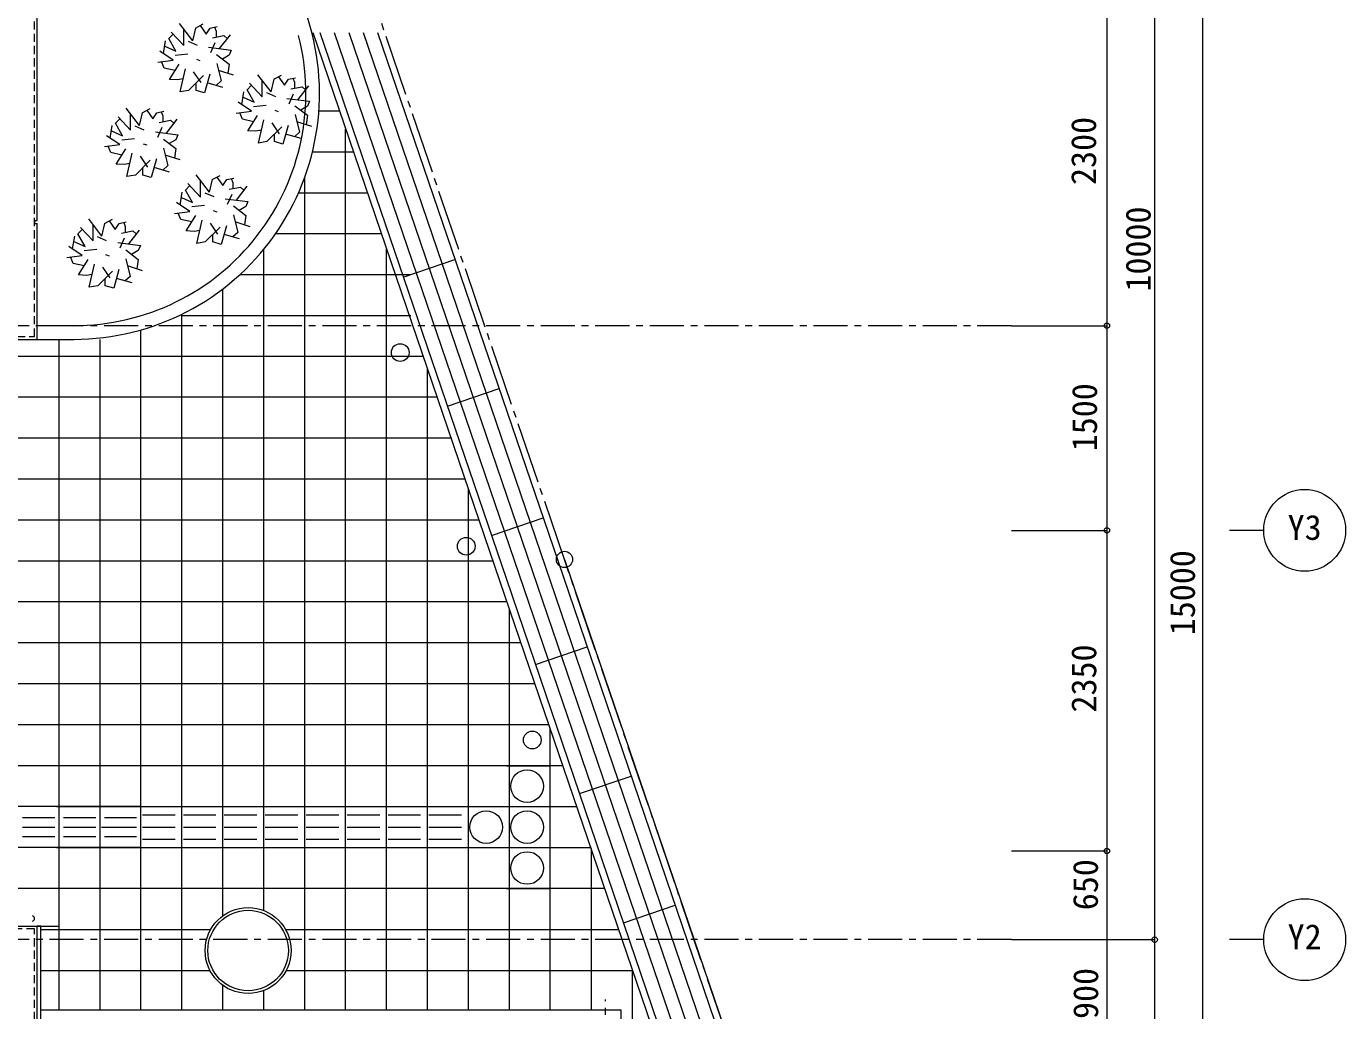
# Model space of a CAD drawing. Units: millimetres at full size, sheet at 1:50; details may follow other scales. Extents: x -17874 to 19699, y -20565 to 13459.
# Drawn here: x 9727 to 19396, y -3914 to 3299 of the extents above; entities that cross this region are included whole.
import ezdxf
from ezdxf.enums import TextEntityAlignment as Align

# ---------------------------------------------------------------- set-up
doc = ezdxf.new("R2010")
doc.units = ezdxf.units.MM
doc.header["$LTSCALE"] = 50
doc.header["$PDMODE"] = 32
doc.header["$PDSIZE"] = 40
for name, pattern in [('CHAIN1', [8, 5, -1, 1, -1]), ('CHAIN2', [12, 9, -1, 1, -1]), ('DASHED1', [1.8, 1.2, -0.6])]:
    doc.linetypes.add(name, pattern=pattern)
for name, color, linetype, lineweight in [('1-0_表（線_固定）', 4, 'Continuous', 9), ('1-1_表（文字_固定）', 4, 'CHAIN1', 9), ('1-2', 3, 'Continuous', 18), ('1-3', 7, 'Continuous', 13), ('1-6', 7, 'Continuous', 13)]:
    doc.layers.add(name, color=color, linetype=linetype, lineweight=lineweight)
doc.styles.add('ＭＳ ゴシック', font='')
doc.styles.get('ＭＳ ゴシック').set_extended_font_data('MS Gothic')

msp = doc.modelspace()

# ---------------------------------------------------------------- linework, layer by layer
at = {"layer": '1-0_表（線_固定）', "linetype": 'CHAIN2'}
for p, q in [((13671.09, -607.97), (12070.24, 4085.32)), ((15058.61, -4677.67), (13671.09, -607.97))]:
    msp.add_line(p, q, dxfattribs=at)
at = {"layer": '1-0_表（線_固定）'}
for p, q in [((9806.93, 1875.69), (9806.93, 3580.69)), ((10847.13, 3320.5), (10943.54, 3193.97)), ((10965.34, 3286.67), (11023.6, 3317.34)), ((11073.18, 3286.67), (11124.82, 3298.15)), ((10731.38, 3100.24), (10747.01, 3194.04)), ((10788.95, 3257.48), (10881.26, 3158.73)), ((10881.26, 3158.73), (10881.26, 3275.7)), ((10965.34, 3286.67), (10943.54, 3193.97)), ((11090.57, 3215.74), (11173.7, 3231.84)), ((11219.76, 3238.67), (11140.81, 3136.79)), ((11173.7, 3231.84), (11197.47, 3209.9)), ((11825.44, 3254.21), (13197.71, -768.96)), ((11878.27, 3254.21), (13245.03, -752.79)), ((11983.93, 3254.21), (13339.67, -720.51)), ((12089.58, 3254.21), (13434.32, -688.24)), ((12195.24, 3254.21), (13528.97, -655.96)), ((12300.9, 3254.21), (13623.62, -623.68)), ((10802.67, 3052.72), (10704.27, 3118.31)), ((10817.56, 3088.58), (10909.95, 3098.14)), ((10911.55, 3190.53), (10978.45, 3161.86)), ((11062.57, 3146.57), (11228.54, 3125.83)), ((11109.07, 3177.79), (11077.21, 3104.51)), ((10689.68, 3038.29), (10802.67, 3052.72)), ((10775.25, 2910.15), (10846.97, 3022.4)), ((10973.67, 3059.91), (10999.15, 3050.35)), ((11121.36, 3093.27), (11212.1, 3023.47)), ((11123, 3027.68), (11153.6, 2899.18)), ((11212.1, 3023.47), (11202.95, 2954.01)), ((10853.84, 2818.76), (10893.17, 2989.2)), ((11024.58, 2938.31), (10915.99, 2829.72)), ((11007.12, 2887.88), (10952.96, 2967.53)), ((11070.56, 2948.17), (11032.97, 2811.45)), ((11243.98, 2940.71), (11135.33, 2975.95)), ((11421.37, 2945.33), (11517.77, 2818.81)), ((11539.57, 2911.5), (11517.77, 2818.81)), ((11539.57, 2911.5), (11597.84, 2942.17)), ((11647.41, 2911.5), (11699.05, 2922.98)), ((10915.99, 2829.72), (10853.84, 2818.76)), ((11167.22, 2851.95), (11053.07, 2884.56)), ((11153.6, 2899.18), (11117.04, 2866.28)), ((11305.62, 2725.07), (11321.25, 2818.87)), ((11363.18, 2882.32), (11455.49, 2783.56)), ((11455.49, 2783.56), (11455.49, 2900.54)), ((11485.78, 2815.36), (11552.68, 2786.69)), ((11664.81, 2840.58), (11747.94, 2856.67)), ((11793.99, 2863.51), (11715.04, 2761.63)), ((11747.94, 2856.67), (11771.7, 2834.74)), ((11376.9, 2677.55), (11278.5, 2743.14)), ((11391.8, 2713.42), (11484.19, 2722.98)), ((11636.81, 2771.41), (11802.78, 2750.66)), ((11683.3, 2802.62), (11651.44, 2729.35)), ((11695.59, 2718.1), (11786.33, 2648.3)), ((10398.47, 2637.31), (10490.78, 2538.55)), ((10456.65, 2700.32), (10553.06, 2573.8)), ((10490.78, 2538.55), (10490.78, 2655.53)), ((10574.86, 2666.5), (10553.06, 2573.8)), ((10574.86, 2666.5), (10633.12, 2697.16)), ((10682.7, 2666.5), (10734.34, 2677.97)), ((10700.09, 2595.57), (10783.22, 2611.67)), ((10829.28, 2618.5), (10750.33, 2516.62)), ((10783.22, 2611.67), (10806.99, 2589.73)), ((11263.92, 2663.12), (11376.9, 2677.55)), ((11349.48, 2534.98), (11421.21, 2647.24)), ((11428.08, 2443.59), (11467.41, 2614.03)), ((11547.9, 2684.75), (11573.38, 2675.19)), ((11697.24, 2652.51), (11727.84, 2524.01)), ((11786.33, 2648.3), (11777.18, 2578.85)), ((11871.12, 2680.69), (12021.06, 2680.69)), ((10340.9, 2480.06), (10356.53, 2573.86)), ((10521.07, 2570.35), (10587.97, 2541.68)), ((10672.09, 2526.4), (10838.06, 2505.65)), ((10718.59, 2557.61), (10686.73, 2484.34)), ((11598.81, 2563.14), (11490.23, 2454.56)), ((11581.35, 2512.71), (11527.2, 2592.36)), ((11644.79, 2573), (11607.2, 2436.28)), ((11727.84, 2524.01), (11691.28, 2491.11)), ((11818.22, 2565.54), (11709.56, 2600.78)), ((12066.93, -3909.31), (12066.93, 2546.23)), ((10299.2, 2418.12), (10412.19, 2432.54)), ((10412.19, 2432.54), (10313.79, 2498.14)), ((10427.08, 2468.41), (10519.47, 2477.97)), ((10583.19, 2439.74), (10608.67, 2430.18)), ((10730.88, 2473.09), (10821.62, 2403.29)), ((11490.23, 2454.56), (11428.08, 2443.59)), ((11741.45, 2476.78), (11627.3, 2509.39)), ((10384.77, 2289.97), (10456.49, 2402.23)), ((10463.36, 2198.58), (10502.69, 2369.02)), ((10616.64, 2267.71), (10562.48, 2347.35)), ((10680.08, 2327.99), (10642.49, 2191.27)), ((10732.52, 2407.5), (10763.13, 2279.01)), ((10853.5, 2320.53), (10744.85, 2355.77)), ((10821.62, 2403.29), (10812.47, 2333.84)), ((11824.21, 2380.69), (12123.39, 2380.69)), ((10634.1, 2318.13), (10525.51, 2209.55)), ((10776.74, 2231.77), (10662.59, 2264.39)), ((10763.13, 2279.01), (10726.56, 2246.11)), ((10525.51, 2209.55), (10463.36, 2198.58)), ((10911.45, 2147.3), (11003.76, 2048.54)), ((10969.64, 2210.31), (11066.04, 2083.79)), ((11003.76, 2048.54), (11003.76, 2165.52)), ((11087.84, 2176.48), (11066.04, 2083.79)), ((11087.84, 2176.48), (11146.1, 2207.15)), ((11195.68, 2176.48), (11247.32, 2187.96)), ((11342.26, 2128.49), (11263.31, 2026.61)), ((11766.93, -3909.31), (11766.93, 2191.66)), ((10853.89, 1990.05), (10869.52, 2083.85)), ((11034.05, 2080.34), (11100.95, 2051.67)), ((11185.07, 2036.38), (11351.05, 2015.64)), ((11231.57, 2067.6), (11199.71, 1994.33)), ((11213.08, 2105.56), (11296.21, 2121.65)), ((11296.21, 2121.65), (11319.97, 2099.72)), ((11722.32, 2080.69), (12225.72, 2080.69)), ((10812.19, 1928.1), (10925.17, 1942.53)), ((10925.17, 1942.53), (10826.77, 2008.12)), ((10940.07, 1978.4), (11032.46, 1987.95)), ((11096.17, 1949.73), (11121.65, 1940.17)), ((11243.86, 1983.08), (11334.6, 1913.28)), ((9786.93, 1875.69), (9806.93, 1875.69)), ((9786.93, 1875.69), (9786.93, 1855.69)), ((9786.93, 1855.69), (9806.93, 1855.69)), ((9806.93, 1005.69), (9806.93, 1855.69)), ((10181.02, 1888.74), (10277.42, 1762.22)), ((10215.15, 1726.97), (10215.15, 1843.95)), ((10299.23, 1854.91), (10277.42, 1762.22)), ((10299.23, 1854.91), (10357.49, 1885.58)), ((10407.06, 1854.91), (10458.71, 1866.39)), ((10897.75, 1799.96), (10969.47, 1912.22)), ((10976.34, 1708.57), (11015.68, 1879.01)), ((11129.62, 1777.69), (11075.46, 1857.34)), ((11193.06, 1837.98), (11155.47, 1701.26)), ((11245.51, 1917.49), (11276.11, 1788.99)), ((11366.49, 1830.52), (11257.83, 1865.76)), ((11334.6, 1913.28), (11325.45, 1843.83)), ((10065.27, 1668.48), (10080.9, 1762.28)), ((10122.84, 1825.73), (10215.15, 1726.97)), ((10245.44, 1758.77), (10312.34, 1730.1)), ((10442.95, 1746.03), (10411.09, 1672.75)), ((10424.46, 1783.99), (10507.59, 1800.08)), ((10553.65, 1806.92), (10474.69, 1705.03)), ((10507.59, 1800.08), (10531.36, 1778.15)), ((11147.08, 1828.12), (11038.49, 1719.54)), ((11289.72, 1741.76), (11175.57, 1774.37)), ((11276.11, 1788.99), (11239.55, 1756.09)), ((11554.12, 1780.69), (12328.05, 1780.69)), ((10136.55, 1620.96), (10038.15, 1686.55)), ((10151.45, 1656.83), (10243.84, 1666.38)), ((10396.46, 1714.81), (10562.43, 1694.07)), ((10455.24, 1661.51), (10545.98, 1591.71)), ((11038.49, 1719.54), (10976.34, 1708.57)), ((11466.93, -3180.88), (11466.93, 1665.21)), ((12366.93, -3909.31), (12366.93, 1666.7)), ((10023.57, 1606.53), (10136.55, 1620.96)), ((10109.13, 1478.39), (10180.86, 1590.64)), ((10187.73, 1387), (10227.06, 1557.44)), ((10307.56, 1628.15), (10333.04, 1618.6)), ((10456.89, 1595.92), (10487.49, 1467.42)), ((10545.98, 1591.71), (10536.83, 1522.26)), ((12489.66, 1461.76), (12868.24, 1590.89)), ((10358.46, 1506.55), (10249.88, 1397.97)), ((10341.01, 1456.12), (10286.85, 1535.77)), ((10404.45, 1516.41), (10366.86, 1379.69)), ((10501.11, 1420.19), (10386.96, 1452.8)), ((10487.49, 1467.42), (10450.93, 1434.52)), ((10577.87, 1508.95), (10469.22, 1544.19)), ((11292.49, 1480.69), (12545.25, 1480.69)), ((10249.88, 1397.97), (10187.73, 1387)), ((11166.93, -3219.18), (11166.93, 1375.47)), ((10866.93, -3909.31), (10866.93, 1189.87)), ((10866.93, 1180.69), (12545.25, 1180.69)), ((10074.38, 1105.69), (9806.93, 1105.69)), ((10566.93, -3909.31), (10566.93, 1074.63)), ((9806.93, 1005.69), (10074.45, 1005.69)), ((9966.93, -3294.31), (9966.93, 1005.69)), ((9966.93, -3909.31), (9966.93, 1005.69)), ((10266.93, -3909.31), (10266.93, 1005.69)), ((12635.03, 880.69), (5516.93, 880.69)), ((12666.93, -3909.31), (12666.93, 787.17)), ((12737.36, 580.69), (5516.93, 580.69)), ((12812.49, 515.3), (13191.07, 644.43)), ((12839.69, 280.69), (5516.93, 280.69)), ((12942.01, -19.31), (5516.93, -19.31)), ((12966.93, -3909.31), (12966.93, -92.36)), ((13044.34, -319.31), (5516.93, -319.31)), ((13135.32, -431.16), (13513.9, -302.02)), ((13146.67, -619.31), (5516.93, -619.31)), ((13528.97, -655.96), (14907.3, -4698.7)), ((13197.69, -768.89), (14554.58, -4748.77)), ((13245.03, -752.79), (14604.97, -4741.62)), ((13339.67, -720.51), (14705.75, -4727.31)), ((13434.32, -688.24), (14806.52, -4713.01)), ((13248.97, -919.31), (5516.93, -919.31)), ((13266.93, -3909.31), (13266.93, -971.88)), ((13351.25, -1219.31), (8092.22, -1219.31)), ((13458.15, -1377.61), (13836.66, -1248.56)), ((13453.54, -1519.31), (5516.93, -1519.31)), ((13555.82, -1819.31), (5516.93, -1819.31)), ((13566.93, -3909.31), (13566.93, -1851.41)), ((13658.1, -2119.31), (5516.93, -2119.31)), ((13246.93, -2119.13), (13566.93, -2119.13)), ((13780.85, -2324.11), (14159.36, -2195.06)), ((9698.93, -2499.92), (9934.93, -2499.92)), ((9946.93, -2419.13), (13760.32, -2419.13)), ((9998.93, -2499.92), (10234.93, -2499.92)), ((10266.93, -2719.31), (10266.93, -2419.31)), ((10298.93, -2499.92), (10534.93, -2499.92)), ((10566.93, -2719.31), (10566.93, -2419.31)), ((10577.47, -2480.04), (10816.38, -2480.04)), ((10877.47, -2480.04), (11116.38, -2480.04)), ((11177.47, -2480.04), (11416.38, -2480.04)), ((11477.47, -2480.04), (11716.38, -2480.04)), ((11777.47, -2480.04), (12016.38, -2480.04)), ((12077.47, -2480.04), (12316.38, -2480.04)), ((12377.47, -2480.04), (12616.38, -2480.04)), ((12677.47, -2480.04), (12916.38, -2480.04)), ((9698.93, -2569.31), (9934.93, -2569.31)), ((9998.93, -2569.31), (10234.93, -2569.31)), ((10277.47, -2569.13), (10516.38, -2569.13)), ((10298.93, -2569.31), (10534.93, -2569.31)), ((10577.47, -2569.13), (10816.38, -2569.13)), ((10877.47, -2569.13), (11116.38, -2569.13)), ((11177.47, -2569.13), (11416.38, -2569.13)), ((11477.47, -2569.13), (11716.38, -2569.13)), ((11777.47, -2569.13), (12016.38, -2569.13)), ((12077.47, -2569.13), (12316.38, -2569.13)), ((12377.47, -2569.13), (12616.38, -2569.13)), ((12677.47, -2569.13), (12916.38, -2569.13)), ((9698.93, -2638.7), (9934.93, -2638.7)), ((9998.93, -2638.7), (10234.93, -2638.7)), ((10298.93, -2638.7), (10534.93, -2638.7)), ((10577.47, -2658.23), (10816.38, -2658.23)), ((10877.47, -2658.23), (11116.38, -2658.23)), ((11177.47, -2658.23), (11416.38, -2658.23)), ((11477.47, -2658.23), (11716.38, -2658.23)), ((11777.47, -2658.23), (12016.38, -2658.23)), ((12077.47, -2658.23), (12316.38, -2658.23)), ((12377.47, -2658.23), (12616.38, -2658.23)), ((12677.47, -2658.23), (12916.38, -2658.23)), ((9966.93, -2719.31), (5516.93, -2719.31)), ((9946.93, -2719.13), (13862.6, -2719.13)), ((10566.93, -2719.31), (9966.93, -2719.31)), ((13866.93, -2725.19), (13866.93, -3909.31)), ((13964.94, -3019.31), (5516.93, -3019.31)), ((13246.93, -3019.13), (13566.93, -3019.13)), ((14103.55, -3270.62), (14482.06, -3141.57)), ((9806.93, -3294.13), (9831.93, -3294.13)), ((9806.93, -3294.31), (9966.93, -3294.31)), ((9806.93, -4114.13), (9806.93, -3294.31)), ((9831.93, -4139.13), (9831.93, -3294.31)), ((9831.93, -3319.31), (11077.6, -3319.31)), ((11626.25, -3319.31), (14067.23, -3319.31)), ((9831.93, -3619.31), (11072.37, -3619.31)), ((11631.48, -3619.31), (14168.54, -3619.31)), ((14166.93, -3611.74), (14166.93, -8344.13)), ((11166.93, -3909.31), (11166.93, -3729.09)), ((11466.93, -3909.31), (11466.93, -3767.39)), ((9831.93, -3909.31), (14086.93, -3909.31))]:
    msp.add_line(p, q, dxfattribs=at)
for points in [[(11000.07, 3304.95), (11043.93, 3242.81), (11073.18, 3286.67)], [(11106.08, 3293.98), (11117.04, 3264.74), (11117.04, 3220.87)], [(10740.52, 3155.07), (10822.77, 3118.52), (10769.77, 3209.9), (10802.67, 3242.81)], [(11228.54, 3125.83), (11212.1, 3089.27), (11164.57, 3060.03)], [(10817.29, 2975.95), (10736.87, 2994.23), (10716.76, 3041.75)], [(10875.77, 2913.8), (10833.74, 2906.49), (10775.25, 2910.15)], [(11574.31, 2929.78), (11618.17, 2867.64), (11647.41, 2911.5)], [(11680.32, 2918.81), (11691.28, 2889.57), (11691.28, 2845.7)], [(11032.97, 2811.45), (10970.83, 2829.72), (10970.83, 2884.56)], [(11314.75, 2779.9), (11397.01, 2743.35), (11344, 2834.74), (11376.9, 2867.64)], [(11802.78, 2750.66), (11786.33, 2714.1), (11738.8, 2684.86)], [(10350.04, 2534.9), (10432.29, 2498.34), (10379.29, 2589.73), (10412.19, 2622.63)], [(10609.59, 2684.78), (10653.46, 2622.63), (10682.7, 2666.5)], [(10715.6, 2673.81), (10726.56, 2644.56), (10726.56, 2600.7)], [(11391.52, 2600.78), (11311.1, 2619.06), (11291, 2666.58)], [(11450.01, 2538.64), (11407.98, 2531.32), (11349.48, 2534.98)], [(10426.81, 2355.77), (10346.39, 2374.05), (10326.28, 2421.58)], [(10838.06, 2505.65), (10821.62, 2469.1), (10774.09, 2439.85)], [(11607.2, 2436.28), (11545.06, 2454.56), (11545.06, 2509.39)], [(10485.29, 2293.63), (10443.26, 2286.32), (10384.77, 2289.97)], [(10642.49, 2191.27), (10580.35, 2209.55), (10580.35, 2264.39)], [(10863.02, 2044.88), (10945.28, 2008.33), (10892.27, 2099.72), (10925.17, 2132.62)], [(11122.58, 2194.76), (11166.44, 2132.62), (11195.68, 2176.48)], [(11228.59, 2183.79), (11239.55, 2154.55), (11239.55, 2110.68)], [(11351.05, 2015.64), (11334.6, 1979.08), (11287.07, 1949.84)], [(10333.96, 1873.19), (10377.82, 1811.05), (10407.06, 1854.91)], [(10439.97, 1862.22), (10450.93, 1832.98), (10450.93, 1789.11)], [(10939.79, 1865.76), (10859.37, 1884.04), (10839.27, 1931.56)], [(10074.41, 1723.31), (10156.66, 1686.76), (10103.66, 1778.15), (10136.55, 1811.05)], [(10998.28, 1803.62), (10956.24, 1796.3), (10897.75, 1799.96)], [(11155.47, 1701.26), (11093.33, 1719.54), (11093.33, 1774.37)], [(10562.43, 1694.07), (10545.98, 1657.51), (10498.46, 1628.27)], [(10151.17, 1544.19), (10070.76, 1562.47), (10050.65, 1609.99)], [(10209.66, 1482.05), (10167.63, 1474.73), (10109.13, 1478.39)], [(10366.86, 1379.69), (10304.71, 1397.97), (10304.71, 1452.8)], [(13623.62, -623.68), (15008.07, -4684.4), (14604.97, -4741.62)], [(13670.94, -607.54), (15058.46, -4677.24), (14862.67, -8878.26)], [(10566.93, -2419.31), (9966.93, -2419.31), (5516.93, -2419.31)], [(14016.93, -5159.31), (14086.93, -5159.31), (14086.93, -3909.31)]]:
    msp.add_lwpolyline(points, dxfattribs=at)
for centre, radius in [((12466.88, 908.67), 65), ((12951.02, -511.05), 65), ((13670.94, -607.54), 59.57), ((13435.15, -1930.78), 65), ((13396.93, -2269.13), 119.46), ((13096.93, -2569.13), 119.46), ((13396.93, -2569.13), 119.46), ((13396.93, -2869.13), 119.46), ((11351.93, -3474.13), 315), ((11351.93, -3474.13), 295)]:
    msp.add_circle(centre, radius, dxfattribs=at)
for centre, radius, start, end in [((10073.19, 2808.13), 1802.43, 270.03999, 19.25789), ((10073.19, 2808.13), 1702.43, 270.03999, 14.43564), ((9766.65, -3239.31), 20.47, 282.30276, 77.69724)]:
    msp.add_arc(centre, radius, start, end, dxfattribs=at)
at = {"layer": '1-1_表（文字_固定）'}
for p, q in [((16946.49, 1105.69), (5456.93, 1105.69)), ((16946.49, -3394.31), (-3761.15, -3394.31)), ((13971.93, -9444.31), (13971.93, -3832.46))]:
    msp.add_line(p, q, dxfattribs=at)
at = {"layer": '1-2'}
for p, q in [((9806.93, 1875.69), (9806.93, 3580.69)), ((9786.93, 1875.69), (9806.93, 1875.69)), ((9786.93, 1875.69), (9786.93, 1855.69)), ((9786.93, 1855.69), (9806.93, 1855.69)), ((9806.93, 1005.69), (9806.93, 1855.69)), ((8956.93, 1005.69), (9806.93, 1005.69)), ((8956.93, -3294.31), (9806.93, -3294.31)), ((9806.93, -4144.31), (9806.93, -3294.31))]:
    msp.add_line(p, q, dxfattribs=at)
at = {"layer": '1-3', "linetype": 'DASHED1'}
for p, q in [((9786.93, 1025.69), (9786.93, 3580.69)), ((5516.93, 1025.69), (9786.93, 1025.69)), ((9786.93, -3314.31), (8936.93, -3314.31)), ((9786.93, -4164.31), (9786.93, -3314.31))]:
    msp.add_line(p, q, dxfattribs=at)
at = {"layer": '1-6'}
for p, q in [((17996.49, 6605.69), (17996.49, -3394.31)), ((18346.49, 6605.69), (18346.49, -8394.31)), ((17646.49, 3405.69), (17646.49, 1105.69)), ((16946.49, 1105.69), (17646.49, 1105.69)), ((17646.49, 1105.69), (17646.49, -394.31)), ((16946.49, -394.31), (17646.49, -394.31)), ((17646.49, -394.31), (17646.49, -2744.31)), ((18796.49, -394.31), (18546.49, -394.31)), ((16946.49, -2744.31), (17646.49, -2744.31)), ((17646.49, -2744.31), (17646.49, -4294.31)), ((16946.49, -3394.31), (17996.49, -3394.31)), ((17996.49, -3394.31), (17996.49, -8394.31)), ((18796.49, -3394.31), (18546.49, -3394.31))]:
    msp.add_line(p, q, dxfattribs=at)
for centre in [(19096.49, -394.31), (19096.49, -3394.31)]:
    msp.add_circle(centre, 300, dxfattribs=at)
for p in [(17646.49, 1105.69), (17646.49, -394.31), (17646.49, -2744.31), (17996.49, -3394.31)]:
    msp.add_point(p, dxfattribs=at)

# ---------------------------------------------------------------- texts
at = {"layer": '1-6', "color": 3, "style": 'ＭＳ ゴシック'}
for s, p in [('2300', (17622.33, 2137.12)), ('10000', (18022.23, 1355.7)), ('1500', (17629.06, 185.14)), ('15000', (18346.96, -1163.15)), ('2350', (17623.73, -1729.37)), ('650', (17635.66, -3178.45)), ('900', (17637.51, -3975.71))]:
    msp.add_text(s, height=183.3, rotation=90, dxfattribs=at).set_placement(p, align=Align.BOTTOM_LEFT)
for s, p in [('Y3', (18971.49, -519.31)), ('Y2', (18971.49, -3519.31))]:
    msp.add_text(s, height=183.3, dxfattribs=at).set_placement(p, align=Align.BOTTOM_LEFT)

doc.saveas('drawing.dxf')
